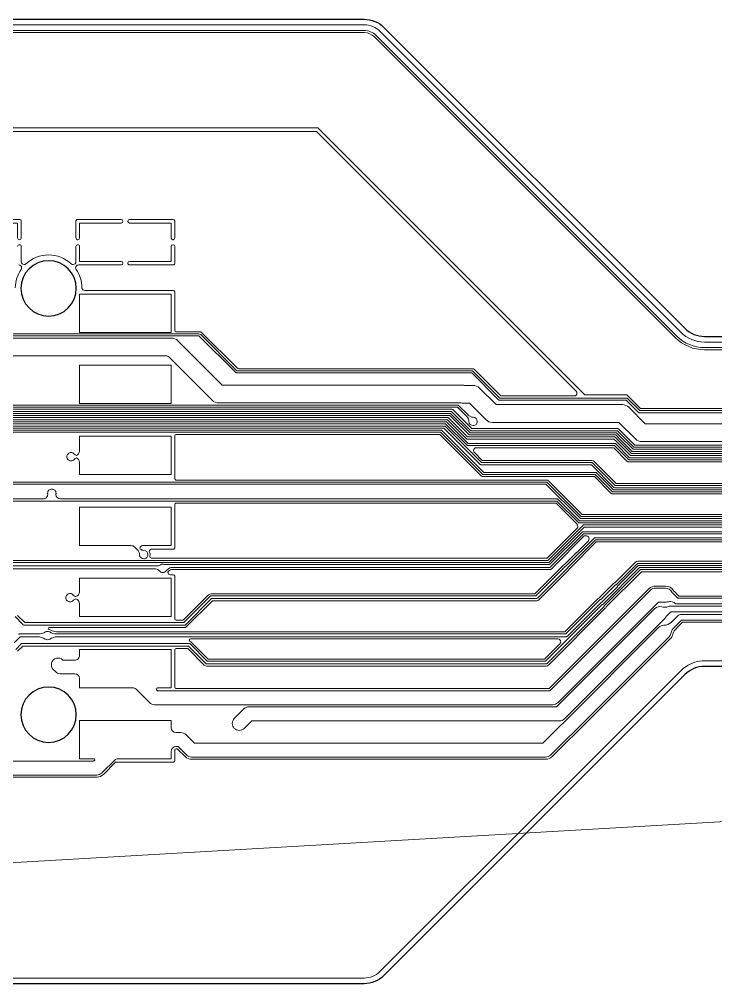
# Model space of a CAD drawing. Extents: x 3811 to 4710, y -385 to -198.
# Drawn here: x 4534.97 to 4559.86, y -254.53 to -220.06 of the extents above; entities that cross this region are included whole.
import ezdxf

# ---------------------------------------------------------------- set-up
doc = ezdxf.new("R2010")
doc.units = 0
doc.layers.get('0').update_dxf_attribs({"lineweight": 9})
doc.layers.add('gbr-outline-dxf_layer1', color=2, linetype='Continuous')
doc.layers.add('備註', color=1, linetype='Continuous', lineweight=9)

msp = doc.modelspace()

# ---------------------------------------------------------------- linework, layer by layer
at = {"linetype": 'Continuous'}
for points in [[(4547.297, -220.256), (4530.463, -220.256), (4530.463, -220.256), (4493.535, -220.256), (4493.535, -220.256), (4476.997, -220.256)], [(4547.297, -220.532), (4530.522, -220.532), (4530.217, -220.838), (4530.217, -223.528), (4530.624, -223.936), (4545.642, -223.936), (4555.183, -233.477), (4556.683, -233.477), (4557.176, -233.97)], [(4568.147, -231.87), (4559.463, -231.87)], [(4557.176, -233.97), (4566.385, -233.97)]]:
    msp.add_lwpolyline(points, dxfattribs=at)
for points in [[(4559.464, -231.594), (4559.463, -231.594, -0.198942), (4558.615, -231.243), (4547.863, -220.49, 0.19887), (4547.297, -220.256), (4547.297, -220.256)], [(4530.417, -220.456), (4547.295, -220.456, 0.006698), (4547.297, -220.456), (4547.297, -220.456, 0.009686), (4547.301, -220.456, -0.196368), (4547.72, -220.63, 0.007059), (4547.721, -220.632), (4558.472, -231.382, 0.007608), (4558.474, -231.384, 0.198429), (4559.461, -231.794, 0.006898), (4559.463, -231.794), (4568.293, -231.794, -0.112452)], [(4559.463, -231.87), (4559.463, -231.87, -0.198924), (4558.42, -231.438), (4547.668, -220.685, 0.198866), (4547.297, -220.532), (4547.297, -220.532)], [(4537.082, -228.836), (4537.082, -228.836, 0.414233), (4536.98, -228.938, 0.152798), (4536.998, -228.996, -0.147542), (4537.21, -229.652, 0.407613), (4537.312, -229.752), (4540.475, -229.752, -0.414081), (4540.525, -229.802), (4540.525, -231.175, 0.414081), (4540.575, -231.225), (4541.437, -231.225, -0.198766), (4541.473, -231.239), (4542.766, -232.532, 0.198884), (4542.801, -232.547), (4551.156, -232.547, -0.19893), (4551.236, -232.58), (4552.176, -233.521), (4554.808, -233.521, 0.391574), (4554.902, -233.419, 0.198981), (4554.872, -233.347), (4545.589, -224.064), (4530.571, -224.064)], [(4534.911, -228.175, -0.414246), (4534.974, -228.113), (4534.974, -228.113, 0.011506), (4534.976, -228.113, -0.414246), (4535.038, -228.175), (4535.038, -228.176), (4535.038, -228.721, 0.413653), (4535.14, -228.823, 0.187836), (4535.209, -228.796, -0.188061), (4536.017, -228.481, -0.188059), (4536.825, -228.796, 0.187569), (4536.894, -228.823, 0.414088), (4536.996, -228.721), (4536.996, -228.177, 0.012355), (4536.996, -228.175, -0.414246), (4537.058, -228.113), (4537.059, -228.113, 0.011506), (4537.06, -228.113, -0.414246), (4537.123, -228.175, 0.012344), (4537.123, -228.177), (4537.123, -228.709), (4538.607, -228.709, 0.012355), (4538.609, -228.709, -0.407325), (4538.671, -228.77), (4538.671, -228.773), (4538.671, -228.773, -0.40381), (4538.611, -228.836), (4537.082, -228.836)], [(4534.824, -229.652, -0.147542), (4535.036, -228.996, 0.151989), (4535.054, -228.938, 0.414157), (4534.952, -228.836)], [(4565.97, -234.045), (4557.145, -234.045), (4556.708, -233.608, 0.208683), (4556.68, -233.597), (4552.145, -233.597), (4551.182, -232.634, 0.208755), (4551.154, -232.623), (4542.754, -232.623), (4542.754, -232.623, -0.185077), (4542.745, -232.619, 0.012321), (4542.744, -232.618), (4541.454, -231.328, 0.019799), (4541.452, -231.326, 0.198766), (4541.39, -231.3, 0.011059), (4541.389, -231.301), (4527.876, -231.301, 0.013432)], [(4527.878, -231.375), (4541.39, -231.375), (4541.391, -231.375, -0.156226), (4541.398, -231.378, 0.011118), (4541.399, -231.379), (4542.692, -232.672, 0.015665), (4542.694, -232.674, 0.192429), (4542.754, -232.698, 0.011032), (4542.756, -232.698), (4551.14, -232.698), (4552.101, -233.658, 0.218554), (4552.129, -233.671), (4556.666, -233.671), (4557.103, -234.109, 0.208683), (4557.131, -234.119), (4565.956, -234.119)], [(4566.113, -234.513), (4557.346, -234.513), (4556.76, -233.927, 0.202764), (4556.532, -233.831), (4552.012, -233.831), (4551.421, -233.239, 0.202866), (4551.193, -233.143), (4550.887, -233.143, 0.050959), (4550.823, -233.136), (4542.225, -233.136), (4540.635, -231.546, 0.202796), (4540.407, -231.45), (4529.531, -231.45, 0.19517)], [(4530.112, -254.33), (4547.294, -254.33, 0.198918), (4547.86, -254.096), (4554.409, -247.547), (4558.615, -243.341), (4558.615, -243.341), (4558.615, -243.341, -0.050228), (4558.801, -243.189, -0.147143), (4559.463, -242.989), (4559.463, -242.989), (4566.526, -242.989), (4566.526, -242.989), (4573.977, -242.989, 0.414221), (4574.276, -242.689), (4574.276, -242.689), (4574.276, -231.894, 0.414221), (4573.977, -231.594), (4566.526, -231.594), (4566.526, -231.594), (4559.464, -231.594)], [(4529.663, -232.085), (4540.207, -232.085, 0.00864), (4540.208, -232.085, -0.193579), (4540.321, -232.13), (4541.866, -233.675, 0.202796), (4542.093, -233.771), (4550.765, -233.771, 0.056758), (4550.836, -233.778), (4551.062, -233.778), (4551.653, -234.369, 0.202861), (4551.881, -234.466), (4556.401, -234.466), (4556.991, -235.055, 0.20452), (4557.222, -235.148), (4566.113, -235.148, 0.062482), (4566.191, -235.139, 0.010822), (4566.196, -235.137, -0.066681), (4566.317, -235.121, 0.008305), (4566.321, -235.121, -0.099484), (4566.499, -235.158), (4566.555, -235.215, 0.20508), (4566.647, -235.254)], [(4530.958, -233.921), (4550.629, -233.921), (4550.962, -234.254, 0.012332), (4550.963, -234.256), (4550.968, -234.26, -0.184933), (4551.041, -234.435, 0.011952), (4551.041, -234.436, 0.4022), (4551.191, -234.58, 0.414224), (4551.341, -234.43, 0.408941), (4551.193, -234.28, -0.188763), (4551.017, -234.203, 0.016633), (4551.015, -234.201), (4550.672, -233.858, 0.210077), (4550.644, -233.846), (4530.944, -233.846, 0.209019)], [(4566.307, -235.279), (4556.972, -235.279), (4556.477, -234.784, 0.033017), (4556.474, -234.781), (4556.392, -234.699, 0.216041), (4556.363, -234.688), (4551.142, -234.688), (4550.462, -234.008, 0.210007), (4550.435, -233.996), (4531.005, -233.996, 0.208774)], [(4531.02, -234.071), (4550.419, -234.071), (4551.099, -234.751, 0.210007), (4551.127, -234.763), (4556.35, -234.763), (4556.422, -234.835, 0.03339), (4556.425, -234.838), (4556.929, -235.342, 0.210447), (4556.956, -235.354), (4566.309, -235.354, 0.010237)], [(4566.247, -235.428), (4556.91, -235.428), (4556.414, -234.933, 0.029088), (4556.411, -234.93), (4556.332, -234.851, 0.219075), (4556.303, -234.838), (4551.08, -234.838), (4550.399, -234.156, 0.208773), (4550.371, -234.145), (4531.066, -234.145, 0.188771)], [(4531.082, -234.22), (4550.357, -234.22), (4551.038, -234.902, 0.208773), (4551.066, -234.913), (4556.288, -234.913), (4556.361, -234.986, 0.0297), (4556.364, -234.989), (4556.868, -235.492, 0.208773), (4556.896, -235.503), (4566.245, -235.503, 0.016798)], [(4566.184, -235.578), (4556.848, -235.578), (4556.352, -235.082, 0.029555), (4556.349, -235.08), (4556.268, -234.998, 0.208449), (4556.24, -234.987), (4551.008, -234.987, 0.04291), (4551.001, -234.987), (4550.994, -234.987), (4550.313, -234.306, 0.208773), (4550.285, -234.295), (4531.13, -234.295, 0.215633)], [(4531.143, -234.37), (4550.271, -234.37), (4550.952, -235.051, 0.208773), (4550.979, -235.062), (4550.998, -235.062, 0.032275), (4551.003, -235.062), (4556.226, -235.062), (4556.299, -235.136, 0.029456), (4556.302, -235.138), (4556.804, -235.64, 0.218687), (4556.832, -235.653), (4566.185, -235.653)], [(4566.122, -235.728), (4556.786, -235.728), (4556.29, -235.232, 0.208773), (4556.262, -235.221), (4551.016, -235.221), (4550.251, -234.456, 0.208773), (4550.223, -234.445), (4531.192, -234.445, 0.215633)], [(4531.205, -234.52), (4550.209, -234.52), (4550.974, -235.285, 0.208773), (4551.002, -235.296), (4556.248, -235.296), (4556.742, -235.79, 0.218493), (4556.77, -235.803), (4566.123, -235.803)], [(4566.492, -236.724), (4556.269, -236.724), (4555.461, -235.917, 0.210077), (4555.434, -235.905), (4551.488, -235.905), (4550.189, -234.606, 0.215622), (4550.16, -234.595), (4531.253, -234.595, 0.208774)], [(4531.267, -234.67), (4550.147, -234.67), (4551.445, -235.967, 0.210042), (4551.472, -235.98), (4555.418, -235.98), (4556.225, -236.787, 0.210077), (4556.253, -236.799), (4566.494, -236.799, 0.01036)], [(4564.763, -236.874), (4556.207, -236.874), (4555.598, -236.266, 0.208773), (4555.57, -236.255), (4551.569, -236.255), (4550.07, -234.755, 0.208773), (4550.042, -234.744), (4531.317, -234.744, 0.215633)], [(4531.33, -234.819), (4550.028, -234.819), (4551.527, -236.319, 0.208773), (4551.555, -236.33), (4555.556, -236.33), (4556.162, -236.936, 0.218493), (4556.191, -236.949), (4564.768, -236.949, 0.03245)], [(4551.554, -236.405), (4551.554, -236.405, -0.198397), (4551.474, -236.372), (4549.997, -234.895), (4540.575, -234.895, 0.41412), (4540.525, -234.945), (4540.525, -236.475, 0.386913), (4540.57, -236.525), (4553.811, -236.525, -0.198891), (4553.891, -236.558), (4555.087, -237.754)], [(4556.77, -235.879), (4556.77, -235.879, -0.198406), (4556.69, -235.846), (4556.217, -235.372), (4551.308, -235.372, 0.41409), (4551.206, -235.474, 0.198995), (4551.236, -235.546), (4551.519, -235.829), (4555.434, -235.829), (4555.434, -235.829, -0.198406), (4555.514, -235.862), (4556.3, -236.649), (4565.808, -236.649, 0.332545), (4565.906, -236.575, -0.134429), (4565.875, -236.46, -0.414196), (4566.101, -236.234, -0.41422), (4566.327, -236.46, -0.134366), (4566.295, -236.575, 0.332717), (4566.393, -236.649), (4566.515, -236.649), (4566.515, -236.649, -0.198406), (4566.595, -236.682), (4566.613, -236.7, 0.198814), (4566.649, -236.714)], [(4566.194, -235.929), (4566.194, -235.929, -0.198397), (4566.114, -235.896), (4566.112, -235.893, 0.199143), (4566.076, -235.879), (4565.965, -235.879, 0.397469), (4565.863, -235.975, -0.191696), (4565.925, -236.13, -0.414191), (4565.699, -236.356, -0.41422), (4565.473, -236.13, -0.193358), (4565.535, -235.974, 0.394444), (4565.434, -235.879), (4556.77, -235.879)], [(4564.768, -237.025), (4556.191, -237.025, -0.19896), (4556.111, -236.992), (4555.525, -236.405), (4551.554, -236.405)], [(4534.271, -236.676), (4553.796, -236.676), (4555.012, -237.893, 0.210042), (4555.04, -237.905), (4569.811, -237.905, 0.011026), (4569.812, -237.905, 0.198799), (4569.874, -237.879), (4569.874, -237.879), (4569.874, -237.879), (4570.112, -237.641), (4570.112, -237.641), (4570.142, -237.611, -0.083976), (4570.232, -237.556), (4570.305, -237.556), (4570.698, -237.556), (4570.698, -237.378), (4570.305, -237.378)], [(4570.305, -237.378), (4570.216, -237.378, 0.36078), (4570.128, -237.45, -0.125297), (4570.058, -237.589), (4569.821, -237.826), (4569.821, -237.826), (4569.821, -237.826, -0.184804), (4569.813, -237.83), (4569.812, -237.83), (4555.056, -237.83), (4553.839, -236.613, 0.210042), (4553.811, -236.601), (4534.284, -236.601)], [(4569.879, -237.98), (4554.993, -237.98), (4554.23, -237.216, 0.210411), (4554.202, -237.203), (4536.441, -237.203, -0.412078), (4536.279, -237.042, 0.010258), (4536.279, -237.041, -0.03437), (4536.28, -237.019, 0.016529), (4536.281, -237.016, 0.030461), (4536.282, -236.998, 0.414224), (4536.132, -236.848, 0.414224), (4535.982, -236.998, 0.040944), (4535.984, -237.023, -0.025095), (4535.985, -237.039, 0.015501), (4535.985, -237.041, -0.414224), (4535.822, -237.203), (4532.03, -237.203)], [(4532.026, -237.278), (4535.822, -237.278), (4536.132, -237.278, 0.010937), (4536.133, -237.278), (4536.441, -237.278), (4554.187, -237.278), (4554.952, -238.044, 0.215485), (4554.98, -238.055), (4569.895, -238.055, 0.223377)], [(4555.087, -237.754), (4565.757, -237.754, 0.358664)], [(4534.009, -239.474), (4553.878, -239.474, 0.208774), (4553.905, -239.463), (4555.164, -238.205), (4567.342, -238.205, 0.049964), (4567.349, -238.204), (4570.015, -238.204, 0.010987), (4570.016, -238.204), (4570.016, -238.204), (4570.016, -238.204), (4570.022, -238.204, -0.122411), (4570.173, -238.244), (4570.173, -238.244, 0.12672), (4570.216, -238.256), (4570.305, -238.256), (4570.698, -238.256), (4570.698, -238.078), (4570.305, -238.078)], [(4570.305, -238.078), (4570.216, -238.078, 0.131688), (4570.171, -238.09, -0.122289), (4570.021, -238.129), (4570.018, -238.129, 0.023291), (4570.015, -238.129), (4567.345, -238.129, 0.049964), (4567.338, -238.13), (4555.149, -238.13, 0.195893), (4555.122, -238.14), (4555.122, -238.141), (4553.863, -239.399), (4534.133, -239.399, 0.01096)], [(4569.978, -238.375), (4555.117, -238.375, 0.208774), (4555.089, -238.385), (4553.926, -239.549), (4540.392, -239.549, 0.009466), (4540.391, -239.549), (4540.181, -239.549, 0.040717), (4540.173, -239.549, -0.016868), (4540.15, -239.542, 0.01311), (4540.148, -239.541, 0.085501), (4540.098, -239.532, 0.152787), (4540.012, -239.559, -0.113223), (4539.917, -239.597), (4539.846, -239.597, 0.02549), (4539.841, -239.597), (4531.815, -239.597, 0.212306)], [(4531.833, -239.697), (4539.84, -239.697), (4539.841, -239.697, -0.178492), (4539.98, -239.775, 0.230457), (4540.098, -239.832, 0.231526), (4540.216, -239.774), (4540.216, -239.774, -0.155135), (4540.398, -239.649), (4553.929, -239.649, 0.395997), (4553.978, -239.602), (4555.131, -238.45), (4569.963, -238.45)], [(4534.816, -241.409), (4535.109, -241.702, 0.207121), (4535.146, -241.717), (4540.873, -241.717, 0.200121), (4540.909, -241.702), (4541.845, -240.766), (4553.454, -240.766, 0.200121), (4553.49, -240.752), (4554.561, -239.681, 0.182721), (4554.575, -239.648), (4555.56, -238.664), (4567.371, -238.664, 0.059006)], [(4567.376, -238.589), (4555.544, -238.589, 0.188771), (4555.519, -238.599, 0.011721), (4555.518, -238.6), (4554.522, -239.595, 0.182748), (4554.49, -239.61), (4553.433, -240.666), (4541.827, -240.666, 0.212306), (4541.789, -240.681), (4541.789, -240.681), (4540.853, -241.617), (4535.165, -241.617), (4534.911, -241.363)], [(4567.365, -238.74), (4555.591, -238.74), (4554.644, -239.687), (4554.64, -239.695, -0.094632), (4554.614, -239.734), (4553.543, -240.805, -0.198407), (4553.454, -240.842), (4541.876, -240.842), (4540.94, -241.778, -0.198874), (4540.905, -241.793), (4536.054, -241.793, 0.414254), (4536.004, -241.843), (4536.004, -241.861, -0.104798), (4536.093, -241.891), (4536.094, -241.891, 0.129186), (4536.299, -241.951), (4536.321, -241.951, -0.004737), (4536.323, -241.951, -0.016996), (4536.331, -241.951), (4554.473, -241.951), (4555.666, -240.758, -0.094997), (4555.705, -240.732), (4555.714, -240.728), (4556.214, -240.228, -0.094792), (4556.253, -240.202), (4556.262, -240.198), (4556.997, -239.462, -0.198605), (4557.077, -239.429), (4557.077, -239.429), (4565.961, -239.429, 0.397357)], [(4534.781, -242.346), (4535, -242.127), (4535.619, -242.127, 0.007578), (4535.62, -242.127, -0.135603), (4535.897, -242.212), (4535.898, -242.212, 0.141037), (4535.978, -242.235, 0.143713), (4536.059, -242.211, 0.01346), (4536.061, -242.21, -0.141835), (4536.323, -242.127, 0.010679), (4536.325, -242.127), (4554.524, -242.127, 0.203655), (4554.56, -242.113), (4554.561, -242.112), (4555.776, -240.897, 0.179906), (4555.807, -240.883), (4555.808, -240.883), (4556.338, -240.353, 0.182779), (4556.352, -240.321), (4557.093, -239.58), (4566.781, -239.58, 0.223201)], [(4566.765, -239.505), (4557.079, -239.505, 0.205919), (4557.051, -239.516), (4557.051, -239.516), (4556.299, -240.268, 0.182671), (4556.267, -240.282), (4555.752, -240.797, 0.183287), (4555.719, -240.812), (4554.505, -242.027), (4536.323, -242.027, 0.014421), (4536.32, -242.027), (4536.32, -242.027), (4536.301, -242.027, -0.13148), (4536.055, -241.956, 0.009922), (4536.053, -241.956, 0.13317), (4535.978, -241.935, 0.134633), (4535.901, -241.956, -0.123345), (4535.646, -242.027), (4535.622, -242.027), (4535.62, -242.027, 0.020047), (4535.616, -242.027), (4534.982, -242.027, 0.212315), (4534.944, -242.041)], [(4566.822, -239.655), (4557.157, -239.655, 0.188771), (4557.132, -239.665, 0.011721), (4557.131, -239.666), (4555.824, -240.972, 0.182748), (4555.792, -240.987), (4553.778, -243.001), (4541.69, -243.001), (4541.073, -242.385, 0.207067), (4541.036, -242.37), (4535.07, -242.37, 0.200152), (4535.035, -242.385), (4534.84, -242.579)], [(4534.911, -242.649), (4535.091, -242.47), (4541.017, -242.47), (4541.634, -243.086, 0.207067), (4541.671, -243.101), (4553.796, -243.101, 0.212306), (4553.834, -243.086), (4553.834, -243.086), (4555.863, -241.058, 0.182721), (4555.877, -241.025), (4557.173, -239.73), (4566.82, -239.73, 0.016922)], [(4565.378, -239.805), (4557.204, -239.805), (4555.947, -241.063), (4555.943, -241.072, -0.095008), (4555.916, -241.111), (4553.887, -243.14, -0.198933), (4553.799, -243.177), (4541.669, -243.177, -0.198941), (4541.58, -243.14), (4541.001, -242.56, 0.198854), (4540.966, -242.546), (4540.575, -242.546, 0.41412), (4540.525, -242.596), (4540.525, -243.934, 0.378884), (4540.569, -243.983)], [(4540.569, -243.983), (4553.905, -243.983), (4557.48, -240.409, -0.198926), (4557.71, -240.314), (4558.065, -240.314, -0.28102), (4558.355, -240.49, -0.053518), (4558.384, -240.514), (4558.548, -240.678), (4565.378, -240.678, 0.317362), (4565.468, -240.603, -0.140748), (4565.434, -240.483, -0.263947), (4565.544, -240.289, 0.052515), (4565.546, -240.268, 0.062636), (4565.543, -240.243, -0.274968), (4565.425, -240.044, -0.179323), (4565.479, -239.897, 0.384268), (4565.378, -239.805), (4565.378, -239.805)], [(4565.811, -240.754), (4558.517, -240.754), (4558.511, -240.748, 0.011862), (4558.508, -240.745), (4558.331, -240.568, 0.0993), (4558.297, -240.546, -0.007115), (4558.292, -240.536, 0.293763), (4558.065, -240.39), (4557.714, -240.39, 0.202686), (4557.533, -240.463), (4553.937, -244.059), (4539.909, -244.059), (4539.877, -244.027, -0.129586), (4539.87, -244.001, 0.011861), (4539.87, -244, -0.363709), (4539.914, -243.949), (4540.398, -243.949), (4540.398, -242.579), (4537.123, -242.579), (4537.123, -242.789), (4537.123, -242.79, -0.414223), (4536.948, -242.965), (4536.947, -242.965), (4536.532, -242.965), (4536.527, -242.96, 1), (4536.186, -243.301), (4536.258, -243.374, 0.203351), (4536.432, -243.448), (4536.95, -243.448, -0.405963), (4537.123, -243.62), (4537.123, -243.949), (4539.022, -243.949, -0.195277), (4539.143, -244), (4539.143, -244.001), (4539.626, -244.483, 0.203229), (4539.806, -244.559)], [(4539.806, -244.559), (4554.04, -244.559, 0.196199), (4554.215, -244.488, 0.003647), (4554.217, -244.486), (4557.814, -240.89), (4558.065, -240.89, 0.06125), (4558.125, -240.882, -0.056481), (4558.216, -240.871, 0.006163), (4558.218, -240.871, -0.102912), (4558.38, -240.905), (4558.401, -240.926, 0.205643), (4558.475, -240.957), (4565.851, -240.957, 0.204791)], [(4565.923, -241.035), (4558.224, -241.035, 0.116574), (4558.179, -241.045), (4558.177, -241.045, -0.102676), (4558.041, -241.075, 0.006113), (4558.039, -241.075, -0.074215), (4557.938, -241.06, 0.278321), (4557.687, -241.122), (4554.175, -244.634), (4543.177, -244.634, 0.19794), (4543, -244.705, 0.005536), (4542.997, -244.708), (4542.654, -245.05, 1), (4543.008, -245.404), (4543.277, -245.134), (4554.275, -245.134, 0.19794), (4554.452, -245.064, 0.005538), (4554.456, -245.061), (4558.041, -241.475, 0.088536), (4558.091, -241.403, 0.006507), (4558.092, -241.401, -0.006338), (4558.096, -241.394, 0.108147), (4558.132, -241.37), (4558.264, -241.238), (4565.963, -241.238, 0.204791)], [(4530.119, -247.07), (4537.744, -247.07, 0.190577), (4537.915, -247.003, 0.008416), (4537.921, -246.997), (4538.379, -246.538, -0.195082), (4538.501, -246.489), (4538.502, -246.489), (4540.398, -246.489), (4540.398, -246.23, 0.018465), (4540.398, -246.229, -0.408592), (4540.569, -246.054), (4540.647, -246.054), (4540.944, -246.351, 0.206463), (4541.126, -246.43), (4553.782, -246.43, 0.199465), (4553.959, -246.356), (4554.636, -245.679, 0.06202), (4554.686, -245.643, 0.010216), (4554.693, -245.636), (4558.186, -242.144, 0.141775), (4558.253, -242.022), (4558.253, -242.022, -0.114943), (4558.342, -241.837), (4558.414, -241.765), (4558.415, -241.764), (4558.644, -241.535), (4566.062, -241.535, 0.194296)], [(4566.02, -241.332), (4558.602, -241.332, 0.194296), (4558.531, -241.361, 0.005899), (4558.53, -241.362), (4558.274, -241.617, -0.162437), (4558.006, -241.717, 0.195685), (4557.832, -241.79), (4554.383, -245.24, 0.072468), (4554.325, -245.283), (4553.678, -245.93), (4541.23, -245.93), (4540.927, -245.627, 0.202686), (4540.746, -245.554), (4540.571, -245.554, -0.411514), (4540.398, -245.379, 0.014695), (4540.398, -245.377), (4540.398, -245.119), (4537.123, -245.119), (4537.123, -246.489), (4537.631, -246.489, 0.100214), (4537.64, -246.492, -0.372762), (4537.672, -246.529, 0.011501), (4537.672, -246.529, -0.081763), (4537.669, -246.541), (4537.647, -246.563, -0.081808), (4537.636, -246.565, 0.011003), (4537.635, -246.565, -0.021505), (4537.632, -246.565, 0.184421), (4537.615, -246.57), (4530.291, -246.57, 0.010637)], [(4566.062, -241.611), (4558.675, -241.611), (4558.475, -241.811, -0.015161), (4558.467, -241.819), (4558.399, -241.888, 0.111894), (4558.327, -242.038), (4558.327, -242.038, -0.004288), (4558.327, -242.041, -0.14046), (4558.24, -242.198), (4554.747, -245.69, -0.06296), (4554.682, -245.74), (4554.012, -246.41, -0.198877), (4553.782, -246.506), (4541.126, -246.506, -0.198919), (4540.895, -246.41), (4540.627, -246.141, 0.158457), (4540.598, -246.13), (4540.573, -246.13)], [(4540.573, -246.13, 0.005602), (4540.571, -246.13, 0.392974), (4540.525, -246.18), (4540.525, -246.566, -0.414254), (4540.475, -246.616), (4538.409, -246.616), (4537.974, -247.051, -0.19895), (4537.744, -247.146), (4530.125, -247.146)]]:
    msp.add_lwpolyline(points, format="xyb", dxfattribs=at)
for points in [[(4534.971, -227.935, -0.394348), (4534.911, -227.874), (4534.911, -227.339), (4533.424, -227.339, -0.401457), (4533.363, -227.278), (4533.363, -227.275, 0.008664), (4533.363, -227.274, -0.414246), (4533.425, -227.212), (4533.426, -227.212), (4534.988, -227.212, -0.414081), (4535.038, -227.262), (4535.038, -227.87, 0.015314), (4535.038, -227.873, -0.398392), (4534.979, -227.935)], [(4537.055, -227.935, -0.394348), (4536.996, -227.874), (4536.996, -227.262, -0.414257), (4537.046, -227.212), (4538.611, -227.212, -0.3928), (4538.671, -227.272), (4538.671, -227.278, -0.400948), (4538.61, -227.339), (4537.123, -227.339), (4537.123, -227.87, 0.017789), (4537.123, -227.873, -0.398392), (4537.064, -227.935)], [(4540.461, -227.935), (4540.46, -227.935, -0.400942), (4540.398, -227.875), (4540.398, -227.339), (4538.909, -227.339, -0.3906), (4538.849, -227.279), (4538.849, -227.273, -0.407833), (4538.912, -227.212), (4538.912, -227.212), (4540.475, -227.212, -0.414081), (4540.525, -227.262), (4540.525, -227.87, 0.015314), (4540.525, -227.873, -0.407325), (4540.464, -227.935)], [(4538.912, -228.836), (4538.912, -228.836, -0.414246), (4538.849, -228.773), (4538.849, -228.773, 0.011595), (4538.849, -228.771, -0.407832), (4538.91, -228.709), (4540.398, -228.709), (4540.398, -228.174, -0.394591), (4540.457, -228.113), (4540.464, -228.113, -0.403809), (4540.525, -228.175), (4540.525, -228.176), (4540.525, -228.786, -0.414254), (4540.475, -228.836)], [(4537.123, -236.329), (4540.398, -236.329), (4540.398, -234.959), (4537.123, -234.959), (4537.123, -235.497, -0.320373), (4537.01, -235.648, -0.144595), (4536.933, -235.597, 0.020517), (4536.931, -235.595, 0.217424), (4536.818, -235.543, 0.414224), (4536.668, -235.693, 0.414224), (4536.818, -235.843, 0.220553), (4536.932, -235.79, 0.00934), (4536.933, -235.789, -0.144574), (4537.009, -235.738, -0.322907), (4537.123, -235.891)], [(4539.418, -239.34, 0.414224), (4539.568, -239.19, 0.400537), (4539.425, -239.04, -0.125166), (4539.289, -238.998, -0.093888), (4539.283, -238.964, 0.01855), (4539.283, -238.962, -0.408804), (4539.378, -238.869, 0.021299), (4539.38, -238.869), (4540.398, -238.869), (4540.398, -237.499), (4537.123, -237.499), (4537.123, -238.869), (4538.969, -238.869, 0.014304), (4538.97, -238.869, -0.198889), (4539.094, -238.92), (4539.182, -239.008, 0.016687), (4539.184, -239.01, -0.1856), (4539.268, -239.198, 0.014629), (4539.268, -239.2, 0.394935)], [(4539.721, -239.323), (4553.832, -239.323), (4554.906, -238.249, 0.199086), (4554.936, -238.177, 0.212474), (4554.902, -238.101, -0.013498), (4554.898, -238.097), (4554.155, -237.354), (4540.575, -237.354, 0.414228), (4540.525, -237.404), (4540.525, -238.946, -0.414254), (4540.475, -238.996), (4539.708, -238.996, 0.336676), (4539.61, -239.071, -0.140179), (4539.644, -239.19, -0.088087), (4539.63, -239.268, 0.281048)], [(4540.575, -241.541), (4540.801, -241.541, 0.198989), (4540.836, -241.527), (4541.735, -240.627, -0.198933), (4541.824, -240.591), (4553.402, -240.591), (4554.436, -239.556, -0.095003), (4554.475, -239.53), (4554.484, -239.526), (4555.311, -238.699, 0.198987), (4555.341, -238.627, 0.414162), (4555.239, -238.525), (4555.162, -238.525), (4554.048, -239.64), (4554.044, -239.649, -0.299277), (4553.929, -239.724), (4540.411, -239.724, 0.146451), (4540.276, -239.821), (4540.275, -239.822, -0.003857), (4540.274, -239.824, 0.374169), (4540.375, -239.912), (4540.375, -239.912), (4540.475, -239.912, -0.414081), (4540.525, -239.962), (4540.525, -241.491, 0.414095)], [(4537.123, -241.409), (4540.398, -241.409), (4540.398, -240.039), (4537.123, -240.039), (4537.123, -240.524, -0.341838), (4536.989, -240.692, -0.15181), (4536.9, -240.638, 0.223028), (4536.785, -240.584, 0.414224), (4536.635, -240.734, 0.414224), (4536.785, -240.884, 0.219597), (4536.899, -240.831, -0.154611), (4536.989, -240.776, -0.345698), (4537.123, -240.946, 0.018434), (4537.123, -240.948)], [(4541.721, -242.925), (4553.746, -242.925), (4554.295, -242.377, 0.198863), (4554.325, -242.305, 0.414311), (4554.223, -242.203), (4554.223, -242.203), (4541.097, -242.203, 0.414081), (4541.047, -242.253), (4541.047, -242.254, 0.318013), (4541.08, -242.301), (4541.081, -242.301, -0.110328), (4541.127, -242.331)]]:
    msp.add_lwpolyline(points, format="xyb", close=True, dxfattribs=at)
for points in [[(4537.123, -231.249), (4540.398, -231.249), (4540.398, -229.879), (4537.123, -229.879)], [(4537.123, -233.789), (4540.398, -233.789), (4540.398, -232.419), (4537.123, -232.419)]]:
    msp.add_lwpolyline(points, close=True, dxfattribs=at)
at = {"layer": 'gbr-outline-dxf_layer1', "linetype": 'Continuous'}
msp.add_lwpolyline([(4476.997, -220.056), (4547.297, -220.056, -0.198917), (4548.004, -220.349), (4558.756, -231.101, 0.198917), (4559.464, -231.394), (4569.33, -231.394), (4573.977, -231.394, -0.414218), (4574.476, -231.894), (4574.476, -242.689, -0.414068), (4573.977, -243.189), (4559.464, -243.189, 0.198918), (4558.756, -243.482), (4548.001, -254.238, -0.19885), (4547.294, -254.53), (4477.035, -254.53, -0.198916)], format="xyb", dxfattribs=at)
at = {"layer": 'gbr-outline-dxf_layer1'}
for points in [[(4536.017, -230.665, 1), (4536.017, -228.685, 1)], [(4536.017, -245.905, 1), (4536.017, -243.925, 1)]]:
    msp.add_lwpolyline(points, format="xyb", close=True, dxfattribs=at)
at = {"layer": '備註', "color": 1, "linetype": 'Continuous'}
msp.add_line((4494.032, -252.556), (4591.241, -246.945), dxfattribs=at)

doc.saveas('drawing.dxf')
